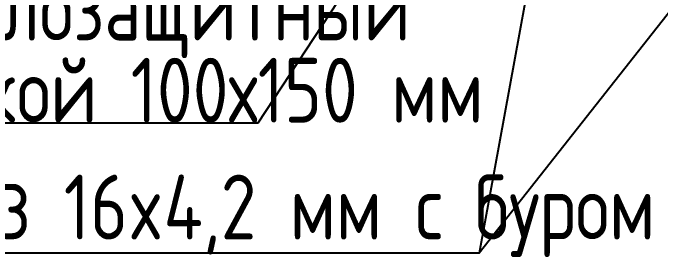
# Model space of a CAD drawing. Header units: millimetres. Extents: x 0 to 23.3, y 0 to 16.5.
# Drawn here: x 17.599 to 18.794, y 9.288 to 9.741 of the extents above; entities that cross this region are included whole.
import ezdxf

# ---------------------------------------------------------------- set-up
doc = ezdxf.new("R2010")
doc.units = ezdxf.units.MM
doc.layers.add('PDF _Геометрия', color=7, linetype='Continuous')
doc.layers.add('PDF _Текст', color=7, linetype='Continuous')
doc.styles.get("Standard").update_dxf_attribs({"font": 'ГОСТ тип А.ttf'})

msp = doc.modelspace()

# ---------------------------------------------------------------- linework, layer by layer
at = {"layer": 'PDF _Геометрия', "lineweight": 25}
for points in [[(19.161, 10.1864), (19.1526, 10.1758), (18.4603, 9.2954)], [(18.6221, 10.1837), (18.6196, 10.1704), (18.4603, 9.2954), (18.4549, 9.2954), (17.1708, 9.2954)]]:
    msp.add_lwpolyline(points, dxfattribs=at)
at = {"layer": 'PDF _Геометрия', "color": 3, "lineweight": 25}
msp.add_lwpolyline([(18.2068, 9.773), (18.1993, 9.7616), (18.0511, 9.5363), (18.0457, 9.5363), (16.4035, 9.5363)], dxfattribs=at)

# ---------------------------------------------------------------- texts
at = {"layer": 'PDF _Текст', "color": 3, "char_height": 0.12, "attachment_point": 4}
for s, insert in [('Профиль углозащитный', (16.866, 9.7331)), ('пластиковый с сеткой 100х150 мм', (16.3957, 9.5974))]:
    msp.add_mtext(s, dxfattribs=dict(at, insert=insert))
at = {"layer": 'PDF _Текст', "insert": (17.163, 9.3647), "char_height": 0.12, "attachment_point": 4}
msp.add_mtext('Саморез 16x4,2 мм с буром', dxfattribs=at)

doc.saveas('drawing.dxf')
